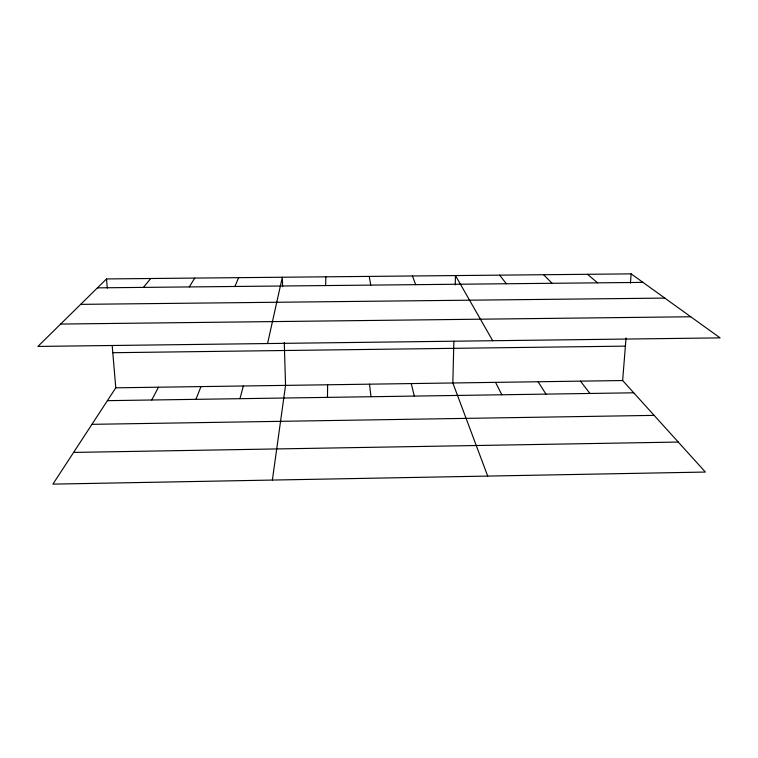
<?xml version="1.0" encoding="UTF-8"?>
<svg xmlns="http://www.w3.org/2000/svg" width="758" height="758" viewBox="0 0 758 758"><rect width="100%" height="100%" fill="white"/><g stroke="black" fill="none" stroke-linecap="round" stroke-linejoin="round"><path stroke-width="1.14" d="M327.475 397.381L327.608 384.78M325.646 285.558L325.864 276.812M453.862 341.271L452.839 382.979L487.707 476.081M455.245 284.923L455.473 275.561L492.719 340.73M112.203 345.781L115.785 387.821L52.908 484.125L705.366 472.054L622.65 380.535L626.042 337.945M630.41 283.16L631.149 273.875L106.518 278.935L37.9 346.425L720.1 337.879L631.149 273.875M272.378 480.07L285.558 385.377L284.269 342.474M267.565 343.554L282.327 277.239L282.611 286.657M239.954 398.68L243.346 385.983M195.934 399.343L200.984 386.599M234.914 286.467L238.628 277.655M151.752 399.997L158.46 387.205M189.273 286.931L194.759 278.082M143.452 287.386L150.719 278.508M73.611 452.422L678.258 442.056M107.399 400.66L633.745 392.805M91.945 424.338L654.145 415.375M112.8 352.716L625.388 346.131M115.785 387.821L622.65 380.535M60.649 324.054L690.746 316.759M97.45 287.851L642.974 282.383M80.661 304.365L664.804 298.093M587.488 274.292L597.607 282.838M543.647 274.718L552.061 283.293M499.645 275.135L506.335 283.748M580.438 381.141L589.942 393.459M538.066 381.748L545.968 394.113M495.533 382.364L501.824 394.776M412.437 275.978L415.668 284.657M411.243 383.576L414.323 396.083M369.231 276.395L370.747 285.112M369.506 384.173L370.984 396.728M106.518 278.935L107.295 288.125"/></g></svg>
